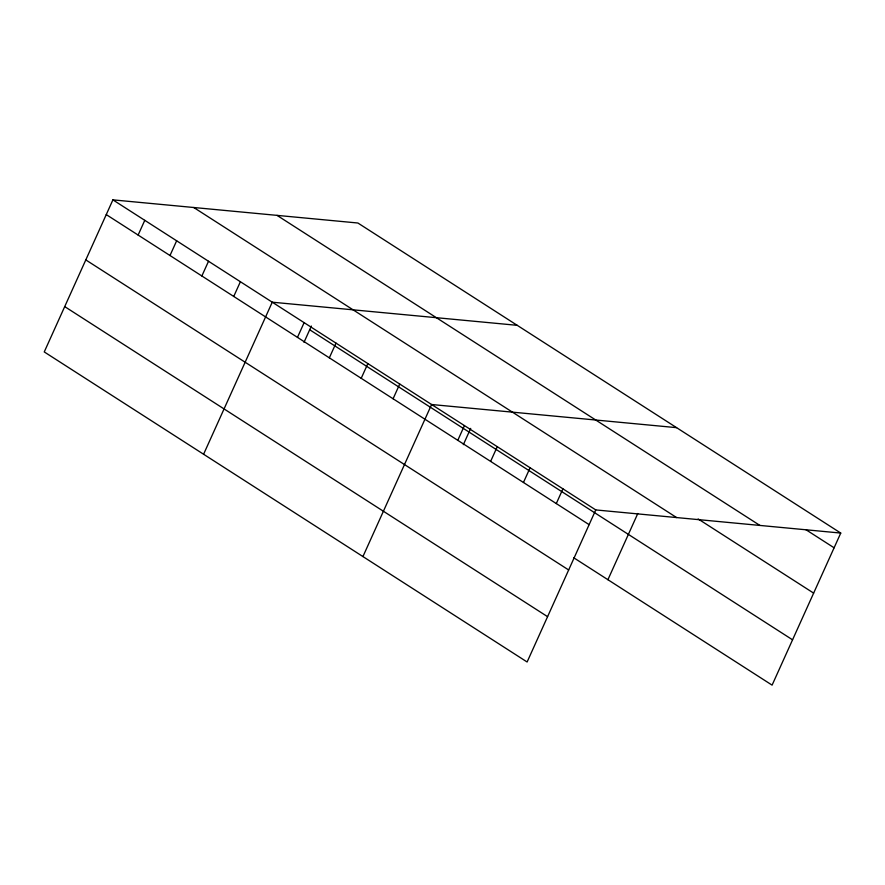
<?xml version="1.0" encoding="UTF-8"?>
<svg xmlns="http://www.w3.org/2000/svg" width="885" height="885" viewBox="0 0 885 885"><rect width="100%" height="100%" fill="white"/><g stroke="black" fill="none" stroke-linecap="round" stroke-linejoin="round"><path stroke-width="1.33" d="M840.75 533.069L357.883 223.009L112.904 199.866L44.25 351.931L527.117 661.991L595.771 509.926L840.75 533.069L772.096 685.134L573.768 557.782M138.126 235.056L144.775 220.332M169.997 255.522L176.646 240.797M201.868 275.987L208.517 261.263M233.74 296.442L240.388 281.729M203.594 454.248L272.248 302.194L517.227 325.326M297.471 337.373L304.119 322.66M304.009 342.34L311.354 326.056M329.342 357.839L335.99 343.115M361.213 378.304L367.861 363.58M393.084 398.77L399.732 384.046M362.938 556.565L431.603 404.511L676.571 427.654M457.788 440.321L464.437 425.596M463.353 444.657L470.698 428.384M490.622 461.395L497.27 446.682M523.455 482.48L530.104 467.767M556.289 503.565L562.937 488.852M607.918 579.708L637.808 513.499M805.792 529.617L834.101 547.793M277.038 215.376L759.905 525.436M698.154 518.953L813.636 593.116M193.749 207.51L676.616 517.57M112.904 199.866L595.771 509.926M309.695 329.751L792.562 639.811M106.255 214.59L589.122 524.65M85.801 259.913L568.668 569.973M64.716 306.608L547.583 616.668"/></g></svg>
